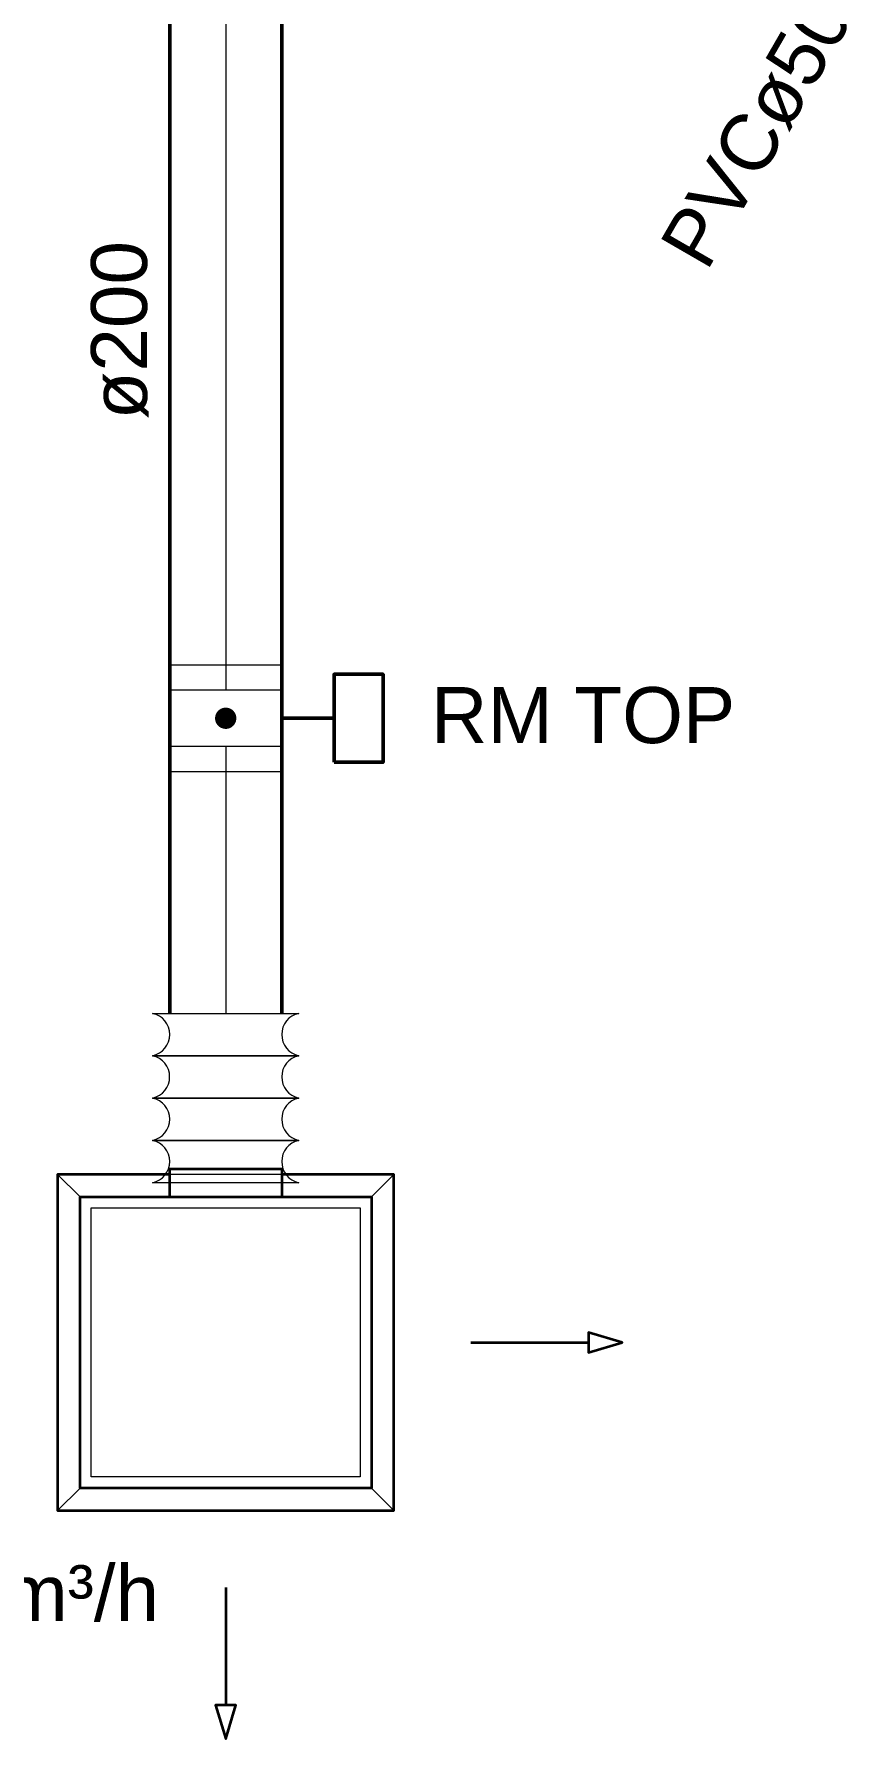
# Model space of a CAD drawing. Header units: metres. Extents: x -101133.8 to -101066.7, y -24899.3 to -24824.7.
# Drawn here: x -101105.482 to -101104.028, y -24855.42 to -24852.378 of the extents above; entities that cross this region are included whole.
import ezdxf

# ---------------------------------------------------------------- set-up
doc = ezdxf.new("R2010")
doc.units = ezdxf.units.M
doc.header["$LTSCALE"] = 0.2
doc.linetypes.add('AXES', pattern=[50.8, 31.75, -6.35, 6.35, -6.35])
doc.linetypes.add('CACHE', pattern=[9.525, 6.35, -3.175])
doc.layers.add('CMT-CVC-CTA1-SOUFFLAGE', color=4, linetype='Continuous')
doc.layers.add('CMT-PLB-EU', color=3, linetype='Continuous')
doc.styles.add('Arial', font='arial.ttf')

msp = doc.modelspace()

# ---------------------------------------------------------------- linework, layer by layer
at = {"layer": 'CMT-CVC-CTA1-SOUFFLAGE', "lineweight": 50}
for p, q in [((-101105.2402, -24849.3216), (-101105.2402, -24853.5488)), ((-101105.0402, -24849.3216), (-101105.0402, -24853.5488)), ((-101105.2402, -24853.6488), (-101105.2402, -24854.1254)), ((-101105.0402, -24853.6488), (-101105.0402, -24854.1254))]:
    msp.add_line(p, q, dxfattribs=at)
at = {"layer": 'CMT-CVC-CTA1-SOUFFLAGE', "color": 8, "linetype": 'AXES', "lineweight": 20}
for p, q in [((-101105.1402, -24849.3216), (-101105.1402, -24853.5488)), ((-101105.1402, -24853.6488), (-101105.1402, -24854.1254))]:
    msp.add_line(p, q, dxfattribs=at)
at = {"layer": 'CMT-CVC-CTA1-SOUFFLAGE', "color": 8, "linetype": 'CACHE', "lineweight": 20}
for p, q in [((-101105.0402, -24853.5038), (-101105.2402, -24853.5038)), ((-101105.2402, -24853.6938), (-101105.0402, -24853.6938))]:
    msp.add_line(p, q, dxfattribs=at)
at = {"layer": 'CMT-CVC-CTA1-SOUFFLAGE', "color": 7, "lineweight": 50}
for p, q in [((-101105.2402, -24853.5488), (-101105.2402, -24853.6488)), ((-101105.0402, -24853.5488), (-101105.0402, -24853.6488)), ((-101105.0402, -24853.5988), (-101104.9468, -24853.5988))]:
    msp.add_line(p, q, dxfattribs=at)
at = {"layer": 'CMT-CVC-CTA1-SOUFFLAGE', "color": 8, "lineweight": 20}
for p, q in [((-101105.0402, -24853.5488), (-101105.2402, -24853.5488)), ((-101105.2402, -24853.6488), (-101105.0402, -24853.6488)), ((-101105.4002, -24854.4527), (-101105.4402, -24854.4127)), ((-101104.8802, -24854.4527), (-101104.8402, -24854.4127)), ((-101105.4002, -24854.9727), (-101105.4402, -24855.0127)), ((-101104.8802, -24854.9727), (-101104.8402, -24855.0127))]:
    msp.add_line(p, q, dxfattribs=at)
at = {"layer": 'CMT-CVC-CTA1-SOUFFLAGE', "color": 9, "linetype": 'CACHE', "lineweight": 20}
msp.add_line((-101105.0402, -24854.4127), (-101105.2402, -24854.4127), dxfattribs=at)
at = {"layer": 'CMT-CVC-CTA1-SOUFFLAGE', "color": 7, "lineweight": 35}
msp.add_lwpolyline([(-101105.2074, -24853.5316, 0, 0, 0), (-101105.1335, -24853.6055, 0.019, 0.019, 1), (-101105.1469, -24853.5921, 0.019, 0.019, 1), (-101105.1335, -24853.6055, 0, 0, 0), (-101105.0731, -24853.666, 0, 0, 0)], format="xyseb", dxfattribs=at)
at = {"layer": 'CMT-CVC-CTA1-SOUFFLAGE', "color": 7, "lineweight": 50}
msp.add_lwpolyline([(-101104.9468, -24853.6773), (-101104.9468, -24853.5203), (-101104.8593, -24853.5203), (-101104.8593, -24853.6773)], close=True, dxfattribs=at)
at = {"layer": 'CMT-CVC-CTA1-SOUFFLAGE', "color": 8, "linetype": 'Continuous', "lineweight": 20}
for points in [[(-101105.0099, -24854.201), (-101105.2706, -24854.201, 0.803921), (-101105.2706, -24854.1254), (-101105.0099, -24854.1254, 0.803921), (-101105.0099, -24854.201), (-101105.0099, -24854.201)], [(-101105.0099, -24854.2765), (-101105.2706, -24854.2765, 0.803921), (-101105.2706, -24854.201), (-101105.0099, -24854.201, 0.803921), (-101105.0099, -24854.2765), (-101105.0099, -24854.2765)], [(-101105.0099, -24854.3521), (-101105.2706, -24854.3521, 0.803921), (-101105.2706, -24854.2765), (-101105.0099, -24854.2765, 0.803921), (-101105.0099, -24854.3521), (-101105.0099, -24854.3521)], [(-101105.0099, -24854.4277), (-101105.2706, -24854.4277, 0.803921), (-101105.2706, -24854.3521), (-101105.0099, -24854.3521, 0.803921), (-101105.0099, -24854.4277), (-101105.0099, -24854.4277)]]:
    msp.add_lwpolyline(points, format="xyb", dxfattribs=at)
at = {"layer": 'CMT-CVC-CTA1-SOUFFLAGE', "lineweight": 35}
for points in [[(-101105.2402, -24854.4127), (-101105.4402, -24854.4127), (-101105.4402, -24855.0127), (-101104.8402, -24855.0127), (-101104.8402, -24854.4127), (-101105.0402, -24854.4127)], [(-101105.2402, -24854.4527), (-101105.0402, -24854.4527), (-101104.8802, -24854.4527), (-101104.8802, -24854.9727), (-101105.4002, -24854.9727), (-101105.4002, -24854.4527), (-101105.2402, -24854.4527), (-101105.2402, -24854.4027), (-101105.0402, -24854.4027), (-101105.0402, -24854.4527)], [(-101105.2402, -24854.4027), (-101105.0402, -24854.4027), (-101105.0402, -24854.4527)]]:
    msp.add_lwpolyline(points, dxfattribs=at)
at = {"layer": 'CMT-CVC-CTA1-SOUFFLAGE', "color": 9, "linetype": 'CACHE', "lineweight": 20}
msp.add_lwpolyline([(-101105.3802, -24854.4727), (-101104.9002, -24854.4727), (-101104.9002, -24854.9527), (-101105.3802, -24854.9527), (-101105.3802, -24854.4727)], dxfattribs=at)
at = {"layer": 'CMT-CVC-CTA1-SOUFFLAGE', "linetype": 'Continuous', "lineweight": 35}
for points in [[(-101104.7027, -24854.7127), (-101104.4927, -24854.7127), (-101104.4927, -24854.7307), (-101104.4327, -24854.7127), (-101104.4927, -24854.6947), (-101104.4927, -24854.7127)], [(-101105.1402, -24855.1502), (-101105.1402, -24855.3602), (-101105.1582, -24855.3602), (-101105.1402, -24855.4202), (-101105.1222, -24855.3602), (-101105.1402, -24855.3602)]]:
    msp.add_lwpolyline(points, dxfattribs=at)

# ---------------------------------------------------------------- texts
at = {"layer": 'CMT-CVC-CTA1-SOUFFLAGE', "lineweight": 50, "insert": (-101105.3293, -24853.0655), "char_height": 0.1, "attachment_point": 4, "rotation": 90, "style": 'Arial'}
msp.add_mtext('ø200', dxfattribs=at)
at = {"layer": 'CMT-CVC-CTA1-SOUFFLAGE', "color": 7, "lineweight": 50, "insert": (-101104.7739, -24853.5939), "char_height": 0.1, "attachment_point": 4, "style": 'Arial'}
msp.add_mtext('RM TOP', dxfattribs=at)
at = {"layer": 'CMT-CVC-CTA1-SOUFFLAGE', "lineweight": 35, "insert": (-101105.7715, -24855.1606), "char_height": 0.1, "attachment_point": 4, "style": 'Arial'}
msp.add_mtext('350m³/h', dxfattribs=at)
at = {"layer": 'CMT-PLB-EU', "linetype": 'Continuous', "lineweight": 20, "insert": (-101104.3239, -24852.7789), "char_height": 0.1, "attachment_point": 4, "rotation": 60, "style": 'Arial'}
msp.add_mtext('PVCø50', dxfattribs=at)

doc.saveas('drawing.dxf')
